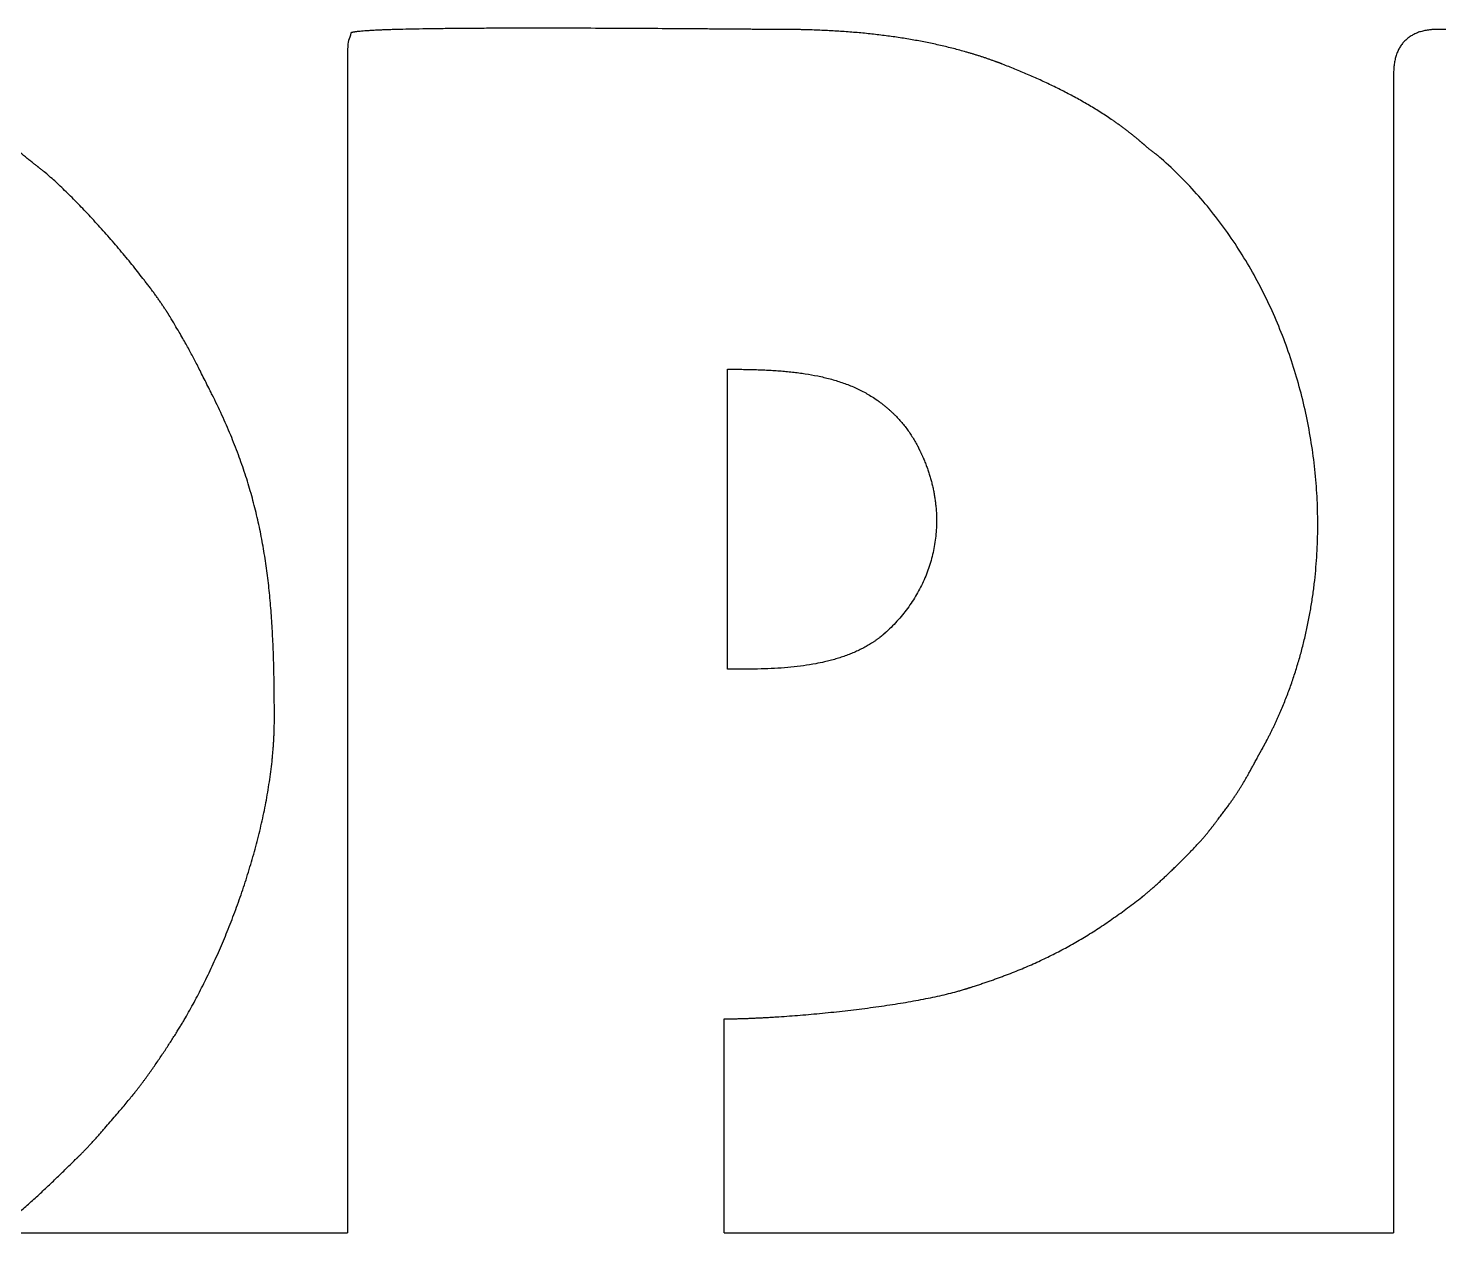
# Model space of a CAD drawing. Header units: millimetres. Extents: x -156 to 4, y -150 to -11.
# Drawn here: x -111.23 to -66.42, y -50.17 to -11.9 of the extents above; entities that cross this region are included whole.
import ezdxf

# ---------------------------------------------------------------- set-up
doc = ezdxf.new("R2010")
doc.units = ezdxf.units.MM
doc.layers.get('0').update_dxf_attribs({"linetype": 'CONTINUOUS'})

msp = doc.modelspace()

# ---------------------------------------------------------------- linework, layer by layer
for p, q in [((-101.085, -12.572), (-101.085, -50.167)), ((-67.853, -13.313), (-67.853, -50.167)), ((-89.02, -32.257), (-89.02, -22.732)), ((-88.279, -32.257), (-89.02, -32.257)), ((-89.126, -50.167), (-89.126, -43.369)), ((-112.3, -50.167), (-101.085, -50.167)), ((-89.126, -50.167), (-67.853, -50.167))]:
    msp.add_line(p, q)
msp.add_open_spline([(-100.979, -12.043), (-101.034, -12.28), (-101.085, -12.286), (-101.085, -12.572)], degree=3)
for points, knots in [([(-80.28, -13.04), (-80.28, -13.04), (-80.28, -13.04), (-80.28, -13.04), (-80.28, -13.04), (-80.281, -13.04), (-80.281, -13.04), (-80.281, -13.04), (-80.281, -13.04), (-80.282, -13.039), (-80.282, -13.039), (-80.283, -13.039), (-80.284, -13.039), (-80.285, -13.038), (-80.286, -13.038), (-80.287, -13.037), (-80.289, -13.036), (-80.292, -13.035), (-80.295, -13.034), (-80.298, -13.033), (-80.301, -13.032), (-80.304, -13.031), (-80.309, -13.029), (-80.315, -13.027), (-80.321, -13.024), (-80.329, -13.021), (-80.339, -13.018), (-80.35, -13.013), (-80.362, -13.009), (-80.374, -13.004), (-80.385, -13), (-80.401, -12.994), (-80.42, -12.987), (-80.444, -12.978), (-80.468, -12.969), (-80.491, -12.961), (-80.523, -12.949), (-80.562, -12.935), (-80.609, -12.918), (-80.657, -12.901), (-80.705, -12.884), (-80.753, -12.868), (-80.801, -12.851), (-80.865, -12.83), (-80.945, -12.803), (-81.042, -12.772), (-81.14, -12.741), (-81.238, -12.711), (-81.337, -12.682), (-81.47, -12.643), (-81.637, -12.597), (-81.839, -12.543), (-82.044, -12.492), (-82.25, -12.443), (-82.459, -12.397), (-82.67, -12.353), (-82.883, -12.311), (-83.171, -12.259), (-83.536, -12.198), (-83.981, -12.136), (-84.357, -12.091), (-84.74, -12.051), (-85.051, -12.024), (-85.365, -12.001), (-85.603, -11.986), (-85.843, -11.973), (-86.085, -11.962), (-86.329, -11.953), (-86.534, -11.947), (-86.699, -11.943), (-86.824, -11.941), (-86.949, -11.939), (-87.053, -11.938), (-87.137, -11.938), (-87.2, -11.937), (-87.263, -11.937), (-87.312, -11.937), (-87.346, -11.937), (-87.375, -11.937), (-87.412, -11.937), (-87.459, -11.937), (-87.529, -11.937), (-87.625, -11.936), (-87.749, -11.935), (-87.886, -11.935), (-88.034, -11.934), (-88.194, -11.933), (-88.428, -11.931), (-88.747, -11.929), (-89.157, -11.926), (-89.601, -11.922), (-90.076, -11.919), (-90.578, -11.915), (-91.29, -11.911), (-92.22, -11.905), (-93.366, -11.9), (-94.53, -11.897), (-95.498, -11.897), (-96.258, -11.899), (-96.81, -11.901), (-97.343, -11.904), (-97.855, -11.909), (-98.342, -11.915), (-98.799, -11.922), (-99.224, -11.931), (-99.555, -11.939), (-99.801, -11.947), (-99.97, -11.953), (-100.128, -11.96), (-100.274, -11.967), (-100.408, -11.975), (-100.53, -11.983), (-100.639, -11.991), (-100.722, -11.999), (-100.781, -12.006), (-100.82, -12.01), (-100.855, -12.015), (-100.885, -12.02), (-100.909, -12.025), (-100.927, -12.028), (-100.944, -12.032), (-100.961, -12.037), (-100.973, -12.041), (-100.979, -12.043)], [0, 0, 0, 0, 0.000016, 0.000032, 0.000065, 0.00013, 0.000195, 0.00026, 0.00039, 0.00052, 0.00078, 0.00104, 0.0013, 0.00156, 0.00208, 0.0026, 0.00312, 0.00416, 0.005201, 0.006241, 0.007281, 0.008322, 0.010403, 0.012485, 0.014567, 0.01665, 0.020816, 0.024984, 0.029153, 0.033323, 0.037495, 0.041669, 0.05002, 0.058377, 0.06674, 0.07511, 0.083485, 0.100254, 0.117047, 0.133865, 0.150709, 0.167577, 0.184472, 0.201392, 0.23531, 0.269335, 0.303468, 0.337711, 0.372067, 0.406536, 0.475822, 0.545584, 0.615837, 0.686592, 0.757863, 0.82966, 0.901996, 0.974882, 1.122341, 1.272117, 1.424283, 1.501284, 1.657153, 1.736038, 1.815565, 1.895739, 1.976567, 2.058053, 2.140203, 2.181529, 2.223022, 2.264684, 2.306515, 2.327493, 2.348515, 2.369578, 2.390684, 2.397282, 2.404174, 2.41883, 2.434633, 2.451564, 2.48873, 2.530172, 2.575734, 2.625261, 2.678595, 2.735582, 2.859888, 2.99693, 3.14546, 3.30423, 3.471992, 3.647496, 4.016742, 4.401983, 4.793234, 5.180512, 5.369542, 5.553836, 5.732147, 5.903228, 6.065833, 6.218716, 6.360632, 6.490339, 6.550226, 6.606596, 6.659294, 6.708167, 6.753061, 6.793825, 6.830307, 6.86236, 6.876681, 6.889842, 6.901825, 6.912616, 6.919918, 6.926537, 6.930569, 6.937712, 6.943633, 6.943633, 6.943633, 6.943633]), ([(-43.406, -11.937), (-43.736, -11.937), (-44.679, -11.937), (-45.881, -11.937), (-47.334, -11.937), (-48.824, -11.937), (-50.751, -11.937), (-52.812, -11.937), (-54.941, -11.937), (-57.071, -11.937), (-58.814, -11.937), (-60.159, -11.937), (-61.109, -11.937), (-62.009, -11.937), (-62.85, -11.937), (-63.623, -11.937), (-64.32, -11.937), (-64.849, -11.937), (-65.229, -11.937), (-65.477, -11.937), (-65.701, -11.937), (-65.898, -11.937), (-66.067, -11.937), (-66.208, -11.937), (-66.32, -11.937), (-66.394, -11.937), (-66.437, -11.937), (-66.458, -11.937), (-66.47, -11.937), (-66.479, -11.937), (-66.487, -11.937), (-66.501, -11.937), (-66.518, -11.937), (-66.538, -11.938), (-66.565, -11.939), (-66.597, -11.94), (-66.637, -11.943), (-66.675, -11.946), (-66.725, -11.951), (-66.787, -11.959), (-66.859, -11.972), (-66.928, -11.988), (-66.996, -12.006), (-67.081, -12.034), (-67.183, -12.076), (-67.297, -12.138), (-67.401, -12.21), (-67.495, -12.293), (-67.578, -12.387), (-67.651, -12.49), (-67.713, -12.604), (-67.764, -12.727), (-67.804, -12.861), (-67.832, -13.003), (-67.849, -13.155), (-67.853, -13.259), (-67.853, -13.313)], [0, 0, 0, 0, 0.330453, 0.943013, 1.20165, 1.783699, 2.433341, 3.128045, 3.84528, 4.562514, 5.257218, 5.58908, 5.906861, 6.207742, 6.48891, 6.747546, 6.980835, 7.185961, 7.277082, 7.360106, 7.434681, 7.500455, 7.557076, 7.604191, 7.64145, 7.668498, 7.678084, 7.684986, 7.689159, 7.69056, 7.693967, 7.697363, 7.704121, 7.710834, 7.717503, 7.730712, 7.743749, 7.756619, 7.769325, 7.794264, 7.8186, 7.842371, 7.865616, 7.888377, 7.932616, 7.975494, 8.017441, 8.058919, 8.100407, 8.142385, 8.185321, 8.229653, 8.275786, 8.32408, 8.374857, 8.428393, 8.428393, 8.428393, 8.428393]), ([(-75.763, -15.614), (-75.763, -15.614), (-75.763, -15.614), (-75.764, -15.614), (-75.764, -15.613), (-75.764, -15.613), (-75.765, -15.613), (-75.765, -15.612), (-75.766, -15.611), (-75.767, -15.611), (-75.768, -15.609), (-75.769, -15.608), (-75.771, -15.607), (-75.773, -15.605), (-75.776, -15.603), (-75.779, -15.6), (-75.783, -15.596), (-75.788, -15.592), (-75.793, -15.588), (-75.798, -15.583), (-75.804, -15.577), (-75.813, -15.57), (-75.823, -15.561), (-75.833, -15.553), (-75.846, -15.541), (-75.862, -15.527), (-75.883, -15.509), (-75.903, -15.492), (-75.923, -15.475), (-75.943, -15.458), (-75.97, -15.435), (-76.004, -15.406), (-76.045, -15.372), (-76.086, -15.339), (-76.128, -15.305), (-76.184, -15.26), (-76.254, -15.205), (-76.339, -15.14), (-76.425, -15.075), (-76.512, -15.011), (-76.6, -14.947), (-76.689, -14.885), (-76.808, -14.802), (-76.959, -14.701), (-77.142, -14.582), (-77.329, -14.466), (-77.517, -14.352), (-77.708, -14.242), (-77.965, -14.098), (-78.29, -13.925), (-78.685, -13.728), (-79.083, -13.541), (-79.482, -13.364), (-79.881, -13.197), (-80.147, -13.091), (-80.28, -13.04)], [0, 0, 0, 0, 0.000069, 0.000137, 0.000275, 0.000412, 0.00055, 0.000825, 0.001099, 0.001649, 0.002199, 0.002749, 0.003299, 0.004398, 0.005498, 0.006598, 0.008799, 0.010999, 0.0132, 0.015402, 0.017604, 0.022008, 0.026415, 0.030823, 0.035233, 0.044057, 0.052888, 0.061724, 0.070568, 0.079417, 0.088273, 0.106003, 0.123758, 0.141538, 0.159342, 0.177169, 0.212896, 0.248715, 0.284623, 0.320618, 0.356697, 0.392857, 0.429093, 0.501779, 0.574725, 0.647895, 0.721252, 0.794755, 0.868363, 1.01571, 1.162918, 1.309585, 1.455285, 1.599575, 1.741993, 1.741993, 1.741993, 1.741993]), ([(-75.236, -16.039), (-75.236, -16.039), (-75.236, -16.039), (-75.236, -16.038), (-75.237, -16.038), (-75.237, -16.037), (-75.238, -16.037), (-75.239, -16.036), (-75.241, -16.034), (-75.243, -16.032), (-75.246, -16.03), (-75.249, -16.027), (-75.252, -16.024), (-75.257, -16.02), (-75.262, -16.016), (-75.269, -16.01), (-75.277, -16.003), (-75.287, -15.994), (-75.299, -15.984), (-75.315, -15.971), (-75.334, -15.955), (-75.356, -15.937), (-75.378, -15.92), (-75.398, -15.904), (-75.425, -15.884), (-75.457, -15.859), (-75.496, -15.83), (-75.535, -15.801), (-75.575, -15.771), (-75.617, -15.738), (-75.662, -15.701), (-75.712, -15.66), (-75.745, -15.63), (-75.763, -15.614)], [0, 0, 0, 0, 0.0000942, 0.0001883, 0.0003764, 0.0007522, 0.0011272, 0.0015016, 0.0022482, 0.0029921, 0.0044718, 0.0059407, 0.0073989, 0.0088466, 0.0117108, 0.0145343, 0.0173181, 0.0227704, 0.0280756, 0.0332413, 0.0431856, 0.0526655, 0.0617427, 0.0704789, 0.0789355, 0.0952537, 0.1111842, 0.1272116, 0.1438209, 0.1614998, 0.1807399, 0.2020361, 0.2258865, 0.2258865, 0.2258865, 0.2258865]), ([(-110.881, -16.336), (-110.882, -16.335), (-110.883, -16.334), (-110.886, -16.332), (-110.891, -16.328), (-110.897, -16.323), (-110.905, -16.317), (-110.916, -16.309), (-110.929, -16.298), (-110.95, -16.282), (-110.976, -16.262), (-111.007, -16.238), (-111.037, -16.214), (-111.077, -16.183), (-111.125, -16.145), (-111.182, -16.099), (-111.258, -16.039), (-111.353, -15.962), (-111.468, -15.868), (-111.546, -15.804), (-111.586, -15.771)], [0, 0, 0, 0, 0.0008637, 0.0017264, 0.0034485, 0.0068797, 0.0102939, 0.0136915, 0.0204382, 0.0271225, 0.040315, 0.0532909, 0.0660722, 0.0786808, 0.1034681, 0.1278286, 0.1519382, 0.2001076, 0.2493832, 0.3011711, 0.3011711, 0.3011711, 0.3011711]), ([(-72.013, -34.765), (-72.013, -34.765), (-72.013, -34.765), (-72.013, -34.765), (-72.013, -34.764), (-72.013, -34.764), (-72.013, -34.764), (-72.012, -34.764), (-72.012, -34.764), (-72.012, -34.763), (-72.012, -34.763), (-72.011, -34.762), (-72.011, -34.761), (-72.01, -34.76), (-72.01, -34.759), (-72.009, -34.757), (-72.008, -34.756), (-72.007, -34.753), (-72.005, -34.75), (-72.003, -34.747), (-72.002, -34.744), (-72, -34.741), (-71.997, -34.736), (-71.994, -34.73), (-71.991, -34.724), (-71.986, -34.717), (-71.981, -34.707), (-71.975, -34.695), (-71.969, -34.684), (-71.962, -34.672), (-71.956, -34.66), (-71.948, -34.645), (-71.937, -34.626), (-71.925, -34.602), (-71.913, -34.579), (-71.9, -34.556), (-71.884, -34.525), (-71.864, -34.486), (-71.839, -34.439), (-71.815, -34.392), (-71.792, -34.345), (-71.768, -34.298), (-71.744, -34.251), (-71.713, -34.188), (-71.675, -34.109), (-71.63, -34.013), (-71.585, -33.918), (-71.542, -33.822), (-71.499, -33.726), (-71.443, -33.597), (-71.374, -33.435), (-71.295, -33.24), (-71.219, -33.043), (-71.145, -32.845), (-71.075, -32.646), (-71.008, -32.446), (-70.944, -32.244), (-70.862, -31.975), (-70.767, -31.635), (-70.665, -31.224), (-70.574, -30.809), (-70.495, -30.392), (-70.428, -29.972), (-70.372, -29.55), (-70.328, -29.126), (-70.295, -28.701), (-70.266, -28.131), (-70.258, -27.418), (-70.293, -26.561), (-70.373, -25.707), (-70.496, -24.858), (-70.662, -24.016), (-70.872, -23.184), (-71.123, -22.365), (-71.417, -21.562), (-71.753, -20.777), (-72.129, -20.014), (-72.547, -19.274), (-73.004, -18.561), (-73.502, -17.878), (-74.039, -17.227), (-74.615, -16.61), (-75.025, -16.225), (-75.236, -16.039)], [0, 0, 0, 0, 0.000017, 0.000034, 0.000068, 0.000137, 0.000206, 0.000274, 0.000412, 0.000549, 0.000824, 0.001098, 0.001373, 0.001648, 0.002197, 0.002747, 0.003296, 0.004395, 0.005493, 0.006592, 0.007691, 0.008789, 0.010987, 0.013184, 0.015381, 0.017579, 0.021973, 0.026368, 0.030762, 0.035156, 0.03955, 0.043944, 0.052732, 0.06152, 0.070307, 0.079094, 0.08788, 0.105453, 0.123024, 0.140595, 0.158165, 0.175734, 0.193302, 0.21087, 0.246005, 0.281139, 0.316273, 0.351407, 0.386542, 0.42168, 0.491961, 0.562257, 0.632572, 0.702909, 0.773272, 0.843665, 0.914089, 0.984548, 1.125576, 1.266767, 1.40813, 1.549673, 1.691396, 1.833299, 1.975377, 2.117622, 2.260024, 2.545222, 2.830869, 3.116816, 3.402897, 3.688939, 3.974771, 4.260233, 4.545183, 4.829508, 5.113133, 5.396027, 5.67822, 5.959802, 6.240944, 6.5219, 6.803016, 6.803016, 6.803016, 6.803016]), ([(-106.726, -21.07), (-106.726, -21.07), (-106.726, -21.07), (-106.726, -21.07), (-106.726, -21.07), (-106.726, -21.069), (-106.727, -21.069), (-106.727, -21.068), (-106.728, -21.067), (-106.729, -21.065), (-106.73, -21.063), (-106.732, -21.06), (-106.734, -21.058), (-106.736, -21.054), (-106.738, -21.05), (-106.742, -21.044), (-106.745, -21.039), (-106.748, -21.034), (-106.752, -21.027), (-106.758, -21.018), (-106.764, -21.008), (-106.771, -20.997), (-106.78, -20.983), (-106.791, -20.965), (-106.805, -20.943), (-106.819, -20.921), (-106.833, -20.899), (-106.847, -20.877), (-106.866, -20.847), (-106.891, -20.809), (-106.922, -20.763), (-106.953, -20.716), (-106.985, -20.669), (-107.029, -20.605), (-107.085, -20.524), (-107.156, -20.424), (-107.229, -20.323), (-107.304, -20.22), (-107.382, -20.115), (-107.462, -20.009), (-107.573, -19.864), (-107.716, -19.681), (-107.894, -19.458), (-108.078, -19.233), (-108.266, -19.007), (-108.459, -18.78), (-108.655, -18.554), (-108.853, -18.33), (-109.052, -18.109), (-109.251, -17.893), (-109.449, -17.682), (-109.645, -17.478), (-109.838, -17.282), (-110.027, -17.095), (-110.211, -16.919), (-110.389, -16.753), (-110.559, -16.601), (-110.698, -16.483), (-110.804, -16.396), (-110.856, -16.356), (-110.881, -16.336)], [0, 0, 0, 0, 0.000063, 0.000126, 0.000252, 0.000504, 0.000756, 0.001008, 0.001513, 0.002018, 0.003029, 0.004041, 0.005055, 0.006071, 0.008106, 0.010147, 0.012193, 0.014245, 0.016303, 0.020436, 0.02459, 0.028768, 0.032967, 0.041432, 0.049985, 0.058624, 0.067349, 0.076158, 0.085052, 0.103087, 0.121446, 0.140122, 0.159107, 0.178394, 0.217843, 0.258408, 0.300027, 0.342639, 0.38618, 0.43059, 0.475805, 0.5684, 0.663461, 0.760483, 0.858958, 0.958381, 1.058243, 1.158035, 1.25725, 1.35538, 1.45192, 1.546363, 1.638205, 1.726947, 1.812088, 1.893137, 1.969606, 2.041016, 2.074679, 2.106906, 2.106906, 2.106906, 2.106906]), ([(-105.389, -23.543), (-105.4, -23.52), (-105.446, -23.43), (-105.531, -23.26), (-105.639, -23.043), (-105.747, -22.829), (-105.845, -22.634), (-105.938, -22.453), (-106.029, -22.28), (-106.122, -22.108), (-106.219, -21.932), (-106.326, -21.745), (-106.445, -21.541), (-106.579, -21.314), (-106.675, -21.155), (-106.726, -21.07)], [0, 0, 0, 0, 0.0264548, 0.1008104, 0.189636, 0.2688309, 0.3407497, 0.4077488, 0.4721873, 0.5364277, 0.6028353, 0.673777, 0.7516188, 0.8387258, 0.9374606, 0.9374606, 0.9374606, 0.9374606]), ([(-89.02, -22.732), (-89.02, -22.732), (-89.019, -22.732), (-89.019, -22.732), (-89.018, -22.732), (-89.017, -22.732), (-89.015, -22.732), (-89.013, -22.732), (-89.01, -22.732), (-89.006, -22.732), (-89.001, -22.732), (-88.994, -22.732), (-88.988, -22.732), (-88.979, -22.732), (-88.969, -22.732), (-88.956, -22.732), (-88.939, -22.732), (-88.918, -22.732), (-88.892, -22.732), (-88.866, -22.732), (-88.841, -22.732), (-88.807, -22.732), (-88.764, -22.733), (-88.712, -22.733), (-88.661, -22.733), (-88.592, -22.734), (-88.506, -22.735), (-88.403, -22.737), (-88.299, -22.739), (-88.195, -22.741), (-88.092, -22.744), (-87.953, -22.749), (-87.78, -22.756), (-87.573, -22.767), (-87.366, -22.781), (-87.16, -22.798), (-86.954, -22.819), (-86.75, -22.844), (-86.481, -22.883), (-86.15, -22.942), (-85.76, -23.033), (-85.381, -23.148), (-85.076, -23.265), (-84.841, -23.373), (-84.669, -23.461), (-84.501, -23.556), (-84.393, -23.625), (-84.34, -23.661)], [0, 0, 0, 0, 0.000133, 0.000265, 0.000531, 0.001062, 0.001593, 0.002124, 0.003187, 0.004249, 0.006374, 0.0085, 0.010626, 0.012753, 0.017008, 0.021264, 0.025522, 0.034044, 0.042572, 0.051107, 0.059648, 0.068196, 0.085309, 0.102445, 0.119603, 0.136781, 0.171192, 0.205668, 0.240198, 0.274771, 0.309378, 0.344007, 0.413296, 0.482559, 0.551726, 0.620728, 0.689503, 0.757994, 0.826151, 0.961299, 1.094729, 1.226395, 1.356457, 1.421019, 1.485359, 1.549571, 1.613773, 1.613773, 1.613773, 1.613773]), ([(-107.939, -45.828), (-107.939, -45.828), (-107.939, -45.828), (-107.939, -45.828), (-107.939, -45.828), (-107.939, -45.827), (-107.938, -45.827), (-107.938, -45.826), (-107.937, -45.826), (-107.936, -45.824), (-107.935, -45.823), (-107.934, -45.821), (-107.932, -45.819), (-107.93, -45.817), (-107.928, -45.814), (-107.925, -45.811), (-107.921, -45.806), (-107.916, -45.8), (-107.91, -45.793), (-107.905, -45.786), (-107.899, -45.778), (-107.891, -45.769), (-107.881, -45.757), (-107.869, -45.742), (-107.857, -45.727), (-107.841, -45.707), (-107.821, -45.681), (-107.797, -45.65), (-107.772, -45.619), (-107.748, -45.586), (-107.723, -45.554), (-107.689, -45.51), (-107.646, -45.453), (-107.595, -45.384), (-107.543, -45.314), (-107.49, -45.242), (-107.438, -45.169), (-107.385, -45.095), (-107.314, -44.995), (-107.225, -44.869), (-107.119, -44.716), (-107.015, -44.562), (-106.913, -44.41), (-106.813, -44.259), (-106.717, -44.112), (-106.625, -43.969), (-106.539, -43.832), (-106.47, -43.722), (-106.418, -43.637), (-106.382, -43.577), (-106.346, -43.518), (-106.3, -43.44), (-106.217, -43.3), (-106.101, -43.095), (-105.962, -42.844), (-105.825, -42.585), (-105.688, -42.318), (-105.507, -41.951), (-105.285, -41.478), (-105.029, -40.891), (-104.784, -40.286), (-104.552, -39.664), (-104.335, -39.029), (-104.136, -38.384), (-103.956, -37.732), (-103.824, -37.185), (-103.731, -36.747), (-103.667, -36.418), (-103.609, -36.091), (-103.558, -35.764), (-103.515, -35.438), (-103.484, -35.168), (-103.464, -34.953), (-103.451, -34.793), (-103.439, -34.633), (-103.43, -34.474), (-103.424, -34.341), (-103.42, -34.236), (-103.417, -34.157), (-103.415, -34.079), (-103.414, -34.013), (-103.414, -33.961), (-103.413, -33.922), (-103.413, -33.89), (-103.413, -33.864), (-103.413, -33.843), (-103.413, -33.821), (-103.413, -33.79), (-103.413, -33.752), (-103.413, -33.706), (-103.413, -33.644), (-103.413, -33.568), (-103.414, -33.476), (-103.414, -33.385), (-103.415, -33.264), (-103.416, -33.114), (-103.418, -32.935), (-103.42, -32.757), (-103.423, -32.581), (-103.427, -32.349), (-103.434, -32.062), (-103.445, -31.721), (-103.459, -31.384), (-103.475, -31.052), (-103.495, -30.724), (-103.526, -30.293), (-103.574, -29.762), (-103.648, -29.133), (-103.741, -28.511), (-103.855, -27.896), (-103.991, -27.283), (-104.152, -26.671), (-104.339, -26.057), (-104.555, -25.439), (-104.8, -24.814), (-105.078, -24.179), (-105.281, -23.757), (-105.389, -23.543)], [0, 0, 0, 0, 0.000047, 0.000094, 0.000188, 0.000376, 0.000564, 0.000752, 0.001129, 0.001505, 0.002259, 0.003014, 0.00377, 0.004526, 0.006042, 0.007561, 0.009084, 0.012139, 0.015208, 0.018291, 0.021387, 0.024496, 0.030755, 0.037065, 0.043426, 0.049837, 0.062806, 0.075965, 0.089306, 0.102822, 0.116506, 0.130351, 0.158494, 0.187192, 0.216388, 0.246022, 0.276037, 0.306373, 0.336972, 0.398724, 0.460821, 0.522792, 0.584165, 0.644468, 0.703228, 0.759972, 0.814228, 0.865524, 0.889914, 0.913387, 0.93597, 0.958705, 1.004625, 1.098199, 1.193977, 1.291825, 1.391607, 1.493189, 1.701203, 1.914793, 2.132881, 2.354404, 2.578315, 2.803589, 3.029229, 3.254275, 3.366292, 3.47782, 3.588756, 3.698997, 3.808446, 3.917014, 3.970941, 4.024616, 4.07803, 4.131172, 4.184036, 4.21036, 4.236612, 4.26279, 4.288894, 4.301917, 4.314922, 4.327907, 4.334392, 4.340873, 4.348614, 4.356346, 4.371786, 4.387192, 4.402565, 4.433212, 4.463729, 4.494118, 4.524379, 4.584529, 4.644191, 4.70338, 4.762109, 4.820393, 4.93568, 5.049355, 5.161532, 5.272331, 5.38187, 5.490275, 5.704179, 5.915091, 6.124109, 6.332381, 6.541108, 6.751539, 6.964961, 7.18269, 7.406066, 7.636435, 7.875145, 7.875145, 7.875145, 7.875145]), ([(-84.34, -23.661), (-84.34, -23.661), (-84.34, -23.661), (-84.339, -23.661), (-84.339, -23.662), (-84.339, -23.662), (-84.338, -23.662), (-84.337, -23.663), (-84.336, -23.663), (-84.335, -23.664), (-84.333, -23.666), (-84.331, -23.667), (-84.328, -23.669), (-84.325, -23.671), (-84.322, -23.673), (-84.317, -23.676), (-84.311, -23.681), (-84.304, -23.686), (-84.295, -23.692), (-84.286, -23.698), (-84.277, -23.704), (-84.265, -23.713), (-84.25, -23.723), (-84.233, -23.735), (-84.215, -23.748), (-84.192, -23.765), (-84.163, -23.786), (-84.128, -23.812), (-84.094, -23.838), (-84.061, -23.865), (-84.027, -23.892), (-83.983, -23.928), (-83.929, -23.973), (-83.865, -24.029), (-83.802, -24.087), (-83.741, -24.145), (-83.661, -24.224), (-83.565, -24.327), (-83.454, -24.454), (-83.349, -24.586), (-83.249, -24.723), (-83.155, -24.865), (-83.066, -25.012), (-83.011, -25.112), (-82.984, -25.163)], [0, 0, 0, 0, 0.0000568, 0.0001136, 0.0002272, 0.0004544, 0.0006815, 0.0009087, 0.001363, 0.0018173, 0.0027257, 0.0036339, 0.0045421, 0.00545, 0.0072655, 0.0090805, 0.0108948, 0.0145218, 0.0181465, 0.0217689, 0.025389, 0.029007, 0.0362362, 0.0434569, 0.050669, 0.0578728, 0.0722562, 0.0866085, 0.100931, 0.1152252, 0.1294924, 0.1437343, 0.1721471, 0.200476, 0.228733, 0.2569304, 0.2850807, 0.3412879, 0.3974605, 0.453704, 0.5101246, 0.5668298, 0.623927, 0.6815234, 0.6815234, 0.6815234, 0.6815234]), ([(-82.984, -25.163), (-82.984, -25.163), (-82.984, -25.163), (-82.984, -25.163), (-82.984, -25.163), (-82.984, -25.164), (-82.984, -25.164), (-82.983, -25.164), (-82.983, -25.165), (-82.983, -25.165), (-82.982, -25.166), (-82.982, -25.167), (-82.981, -25.168), (-82.981, -25.17), (-82.98, -25.172), (-82.978, -25.174), (-82.977, -25.176), (-82.976, -25.178), (-82.975, -25.181), (-82.973, -25.185), (-82.971, -25.189), (-82.968, -25.193), (-82.965, -25.199), (-82.962, -25.206), (-82.957, -25.215), (-82.953, -25.223), (-82.949, -25.232), (-82.944, -25.241), (-82.938, -25.252), (-82.931, -25.266), (-82.923, -25.284), (-82.914, -25.301), (-82.906, -25.318), (-82.895, -25.341), (-82.881, -25.37), (-82.865, -25.404), (-82.849, -25.439), (-82.833, -25.473), (-82.818, -25.508), (-82.802, -25.543), (-82.783, -25.589), (-82.759, -25.646), (-82.731, -25.715), (-82.704, -25.785), (-82.678, -25.854), (-82.654, -25.923), (-82.623, -26.015), (-82.586, -26.13), (-82.546, -26.268), (-82.511, -26.406), (-82.48, -26.544), (-82.453, -26.682), (-82.43, -26.819), (-82.411, -26.956), (-82.391, -27.138), (-82.376, -27.364), (-82.373, -27.634), (-82.386, -27.901), (-82.414, -28.165), (-82.457, -28.425), (-82.514, -28.681), (-82.585, -28.933), (-82.671, -29.181), (-82.77, -29.423), (-82.882, -29.659), (-83.008, -29.889), (-83.146, -30.113), (-83.296, -30.33), (-83.459, -30.54), (-83.634, -30.742), (-83.82, -30.936), (-83.951, -31.06), (-84.019, -31.12)], [0, 0, 0, 0, 0.000025, 0.000051, 0.000101, 0.000202, 0.000304, 0.000405, 0.000607, 0.00081, 0.001215, 0.001619, 0.002024, 0.002429, 0.003238, 0.004047, 0.004856, 0.005665, 0.006474, 0.008091, 0.009707, 0.011323, 0.012938, 0.016167, 0.019393, 0.022617, 0.025838, 0.029057, 0.032274, 0.038701, 0.045118, 0.051526, 0.057925, 0.064315, 0.077067, 0.089783, 0.102464, 0.115109, 0.127719, 0.140296, 0.152838, 0.177821, 0.202674, 0.227398, 0.251998, 0.276475, 0.300834, 0.349206, 0.397139, 0.444657, 0.491785, 0.538544, 0.584958, 0.631049, 0.676839, 0.767592, 0.857391, 0.946395, 1.034752, 1.122604, 1.210085, 1.29732, 1.384426, 1.471515, 1.558691, 1.646051, 1.73369, 1.821694, 1.910148, 1.999135, 2.088732, 2.179018, 2.179018, 2.179018, 2.179018]), ([(-84.019, -31.12), (-84.019, -31.12), (-84.019, -31.12), (-84.019, -31.12), (-84.019, -31.12), (-84.019, -31.12), (-84.02, -31.12), (-84.02, -31.12), (-84.02, -31.121), (-84.021, -31.121), (-84.022, -31.122), (-84.023, -31.123), (-84.023, -31.124), (-84.025, -31.125), (-84.026, -31.126), (-84.028, -31.128), (-84.031, -31.13), (-84.034, -31.133), (-84.038, -31.136), (-84.041, -31.139), (-84.045, -31.143), (-84.05, -31.147), (-84.056, -31.153), (-84.064, -31.159), (-84.072, -31.166), (-84.079, -31.172), (-84.087, -31.178), (-84.097, -31.187), (-84.11, -31.198), (-84.126, -31.21), (-84.141, -31.223), (-84.157, -31.236), (-84.178, -31.252), (-84.204, -31.273), (-84.237, -31.297), (-84.269, -31.321), (-84.302, -31.344), (-84.336, -31.368), (-84.369, -31.39), (-84.415, -31.42), (-84.472, -31.457), (-84.543, -31.5), (-84.615, -31.541), (-84.688, -31.581), (-84.763, -31.619), (-84.864, -31.669), (-84.994, -31.728), (-85.155, -31.794), (-85.32, -31.855), (-85.49, -31.911), (-85.665, -31.962), (-85.813, -32.001), (-85.996, -32.044), (-86.248, -32.097), (-86.604, -32.155), (-87.004, -32.202), (-87.419, -32.234), (-87.845, -32.253), (-88.133, -32.257), (-88.279, -32.257)], [0, 0, 0, 0, 0.000026, 0.000052, 0.000104, 0.000208, 0.000312, 0.000416, 0.000624, 0.000833, 0.001249, 0.001665, 0.002082, 0.002498, 0.003331, 0.004164, 0.004996, 0.006662, 0.008328, 0.009995, 0.011661, 0.013328, 0.016662, 0.019997, 0.023333, 0.026671, 0.030009, 0.033348, 0.04003, 0.046717, 0.053408, 0.060105, 0.066807, 0.080229, 0.093675, 0.107147, 0.120648, 0.134179, 0.147741, 0.161337, 0.188634, 0.216082, 0.243693, 0.271479, 0.299447, 0.327609, 0.38454, 0.442336, 0.501046, 0.560709, 0.621356, 0.68301, 0.71422, 0.809389, 0.939884, 1.074455, 1.212977, 1.355265, 1.501086, 1.501086, 1.501086, 1.501086]), ([(-73.717, -37.4), (-73.717, -37.4), (-73.717, -37.399), (-73.716, -37.398), (-73.715, -37.397), (-73.713, -37.395), (-73.711, -37.392), (-73.708, -37.389), (-73.705, -37.385), (-73.7, -37.378), (-73.694, -37.369), (-73.686, -37.359), (-73.678, -37.35), (-73.668, -37.336), (-73.655, -37.32), (-73.64, -37.301), (-73.62, -37.275), (-73.596, -37.244), (-73.567, -37.206), (-73.539, -37.17), (-73.512, -37.134), (-73.476, -37.088), (-73.433, -37.032), (-73.383, -36.966), (-73.335, -36.903), (-73.275, -36.824), (-73.205, -36.73), (-73.125, -36.622), (-73.052, -36.521), (-72.984, -36.425), (-72.921, -36.334), (-72.861, -36.246), (-72.805, -36.16), (-72.751, -36.076), (-72.699, -35.991), (-72.629, -35.876), (-72.56, -35.757), (-72.49, -35.633), (-72.434, -35.533), (-72.375, -35.426), (-72.313, -35.312), (-72.246, -35.19), (-72.146, -35.006), (-72.067, -34.863), (-72.013, -34.765)], [0, 0, 0, 0, 0.000268, 0.000536, 0.001072, 0.002143, 0.003213, 0.004281, 0.006414, 0.008541, 0.012779, 0.016995, 0.02119, 0.025363, 0.033646, 0.041844, 0.04996, 0.065943, 0.081602, 0.096945, 0.111977, 0.126707, 0.155285, 0.182733, 0.209107, 0.234461, 0.282331, 0.326786, 0.368267, 0.407217, 0.444079, 0.4793, 0.513322, 0.546593, 0.579556, 0.612656, 0.681037, 0.717202, 0.755268, 0.795675, 0.838859, 0.885258, 0.935309, 1.048114, 1.048114, 1.048114, 1.048114]), ([(-75.85, -39.5), (-75.85, -39.5), (-75.85, -39.5), (-75.85, -39.5), (-75.85, -39.499), (-75.849, -39.499), (-75.849, -39.499), (-75.848, -39.498), (-75.847, -39.497), (-75.846, -39.496), (-75.844, -39.495), (-75.842, -39.493), (-75.84, -39.492), (-75.837, -39.489), (-75.833, -39.487), (-75.829, -39.483), (-75.823, -39.479), (-75.816, -39.473), (-75.807, -39.466), (-75.798, -39.458), (-75.789, -39.451), (-75.776, -39.441), (-75.761, -39.428), (-75.742, -39.413), (-75.722, -39.397), (-75.696, -39.375), (-75.662, -39.346), (-75.62, -39.31), (-75.577, -39.273), (-75.533, -39.235), (-75.488, -39.195), (-75.426, -39.14), (-75.346, -39.068), (-75.248, -38.979), (-75.148, -38.886), (-75.046, -38.79), (-74.943, -38.692), (-74.839, -38.592), (-74.701, -38.457), (-74.532, -38.289), (-74.366, -38.121), (-74.239, -37.989), (-74.149, -37.893), (-74.063, -37.801), (-73.982, -37.712), (-73.906, -37.627), (-73.837, -37.547), (-73.774, -37.472), (-73.735, -37.423), (-73.717, -37.4)], [0, 0, 0, 0, 0.0000556, 0.0001112, 0.0002225, 0.0004452, 0.0006682, 0.0008913, 0.0013382, 0.0017859, 0.0026837, 0.0035847, 0.004489, 0.0053964, 0.0072209, 0.0090581, 0.010908, 0.0146455, 0.0184327, 0.0222693, 0.0261546, 0.0300882, 0.038098, 0.0462943, 0.0546728, 0.0632294, 0.080859, 0.0991487, 0.1180637, 0.1375692, 0.1576304, 0.1782122, 0.2207979, 0.265046, 0.3106756, 0.3574055, 0.4049543, 0.4530405, 0.5013824, 0.5977066, 0.691676, 0.7370751, 0.7810429, 0.8232997, 0.8635663, 0.901565, 0.9370196, 0.9696568, 0.9992072, 0.9992072, 0.9992072, 0.9992072]), ([(-81.492, -42.431), (-81.492, -42.431), (-81.491, -42.431), (-81.491, -42.431), (-81.49, -42.43), (-81.489, -42.43), (-81.488, -42.43), (-81.487, -42.429), (-81.485, -42.429), (-81.482, -42.428), (-81.478, -42.427), (-81.474, -42.425), (-81.469, -42.424), (-81.463, -42.422), (-81.456, -42.42), (-81.447, -42.417), (-81.435, -42.413), (-81.42, -42.409), (-81.403, -42.403), (-81.385, -42.398), (-81.367, -42.392), (-81.344, -42.385), (-81.314, -42.375), (-81.279, -42.364), (-81.244, -42.353), (-81.198, -42.338), (-81.14, -42.319), (-81.071, -42.297), (-81.003, -42.274), (-80.935, -42.252), (-80.867, -42.229), (-80.778, -42.199), (-80.667, -42.16), (-80.536, -42.114), (-80.407, -42.067), (-80.278, -42.02), (-80.11, -41.957), (-79.904, -41.877), (-79.66, -41.777), (-79.421, -41.676), (-79.186, -41.571), (-78.955, -41.463), (-78.727, -41.352), (-78.502, -41.238), (-78.28, -41.12), (-77.985, -40.956), (-77.618, -40.741), (-77.181, -40.463), (-76.742, -40.164), (-76.297, -39.843), (-76, -39.617), (-75.85, -39.5)], [0, 0, 0, 0, 0.000097, 0.000195, 0.00039, 0.000781, 0.001171, 0.001561, 0.002341, 0.003121, 0.004681, 0.006241, 0.007799, 0.009357, 0.012472, 0.015583, 0.018693, 0.024904, 0.031106, 0.037299, 0.043482, 0.049655, 0.061973, 0.074254, 0.086498, 0.098705, 0.12301, 0.147174, 0.171198, 0.195086, 0.21884, 0.242465, 0.289335, 0.335721, 0.381648, 0.427139, 0.472221, 0.561251, 0.64894, 0.73549, 0.821104, 0.905987, 0.990346, 1.074386, 1.158315, 1.24234, 1.411498, 1.583511, 1.76, 1.942563, 2.132763, 2.132763, 2.132763, 2.132763]), ([(-89.126, -43.369), (-89.125, -43.369), (-89.125, -43.369), (-89.125, -43.369), (-89.124, -43.369), (-89.124, -43.369), (-89.123, -43.369), (-89.122, -43.369), (-89.12, -43.369), (-89.117, -43.369), (-89.114, -43.369), (-89.111, -43.369), (-89.107, -43.369), (-89.102, -43.369), (-89.096, -43.369), (-89.088, -43.369), (-89.078, -43.369), (-89.065, -43.369), (-89.05, -43.369), (-89.035, -43.369), (-89.019, -43.369), (-88.999, -43.369), (-88.973, -43.369), (-88.941, -43.368), (-88.91, -43.368), (-88.867, -43.367), (-88.812, -43.367), (-88.746, -43.365), (-88.679, -43.364), (-88.61, -43.362), (-88.541, -43.36), (-88.446, -43.357), (-88.325, -43.353), (-88.177, -43.346), (-88.025, -43.339), (-87.87, -43.332), (-87.712, -43.323), (-87.551, -43.313), (-87.331, -43.299), (-87.049, -43.279), (-86.706, -43.253), (-86.356, -43.223), (-86.001, -43.189), (-85.643, -43.153), (-85.283, -43.114), (-84.924, -43.071), (-84.567, -43.026), (-84.214, -42.978), (-83.866, -42.928), (-83.526, -42.874), (-83.194, -42.818), (-82.874, -42.76), (-82.567, -42.699), (-82.273, -42.636), (-81.996, -42.571), (-81.777, -42.514), (-81.611, -42.467), (-81.531, -42.443), (-81.492, -42.431)], [0, 0, 0, 0, 0.000077, 0.000155, 0.00031, 0.00062, 0.00093, 0.00124, 0.001861, 0.002482, 0.003725, 0.00497, 0.006217, 0.007466, 0.009968, 0.012477, 0.014992, 0.020043, 0.02512, 0.030223, 0.035353, 0.040509, 0.050898, 0.061389, 0.071982, 0.082675, 0.104358, 0.126428, 0.148877, 0.171696, 0.194875, 0.218407, 0.26649, 0.315873, 0.366483, 0.418249, 0.471098, 0.524958, 0.579757, 0.691881, 0.806892, 0.92421, 1.043256, 1.163452, 1.28422, 1.404982, 1.525161, 1.644184, 1.761476, 1.876466, 1.988587, 2.097273, 2.201965, 2.30211, 2.397164, 2.486594, 2.52904, 2.569889, 2.569889, 2.569889, 2.569889]), ([(-109.737, -47.84), (-109.737, -47.84), (-109.737, -47.84), (-109.737, -47.84), (-109.737, -47.84), (-109.737, -47.839), (-109.736, -47.839), (-109.736, -47.839), (-109.735, -47.838), (-109.734, -47.837), (-109.733, -47.836), (-109.731, -47.834), (-109.729, -47.833), (-109.727, -47.831), (-109.724, -47.829), (-109.721, -47.826), (-109.717, -47.822), (-109.711, -47.817), (-109.704, -47.81), (-109.697, -47.804), (-109.69, -47.798), (-109.681, -47.789), (-109.669, -47.777), (-109.654, -47.764), (-109.639, -47.749), (-109.624, -47.734), (-109.608, -47.719), (-109.587, -47.698), (-109.559, -47.671), (-109.525, -47.636), (-109.49, -47.601), (-109.455, -47.564), (-109.405, -47.512), (-109.341, -47.444), (-109.262, -47.359), (-109.181, -47.271), (-109.098, -47.179), (-109.013, -47.084), (-108.928, -46.988), (-108.813, -46.857), (-108.67, -46.694), (-108.503, -46.499), (-108.343, -46.311), (-108.194, -46.135), (-108.061, -45.976), (-107.978, -45.875), (-107.939, -45.828)], [0, 0, 0, 0, 0.0000445, 0.000089, 0.0001781, 0.0003564, 0.0005349, 0.0007136, 0.0010716, 0.0014305, 0.0021504, 0.0028735, 0.0035998, 0.0043292, 0.0057973, 0.0072778, 0.0087707, 0.0117935, 0.014865, 0.0179848, 0.0211526, 0.0243677, 0.0309383, 0.0376928, 0.0446275, 0.0517386, 0.059022, 0.0664741, 0.0818684, 0.0978903, 0.1145083, 0.1316907, 0.149406, 0.1863076, 0.2249578, 0.2651006, 0.306479, 0.3488359, 0.3919135, 0.435454, 0.5228909, 0.60908, 0.6919529, 0.7694399, 0.8394706, 0.8999742, 0.8999742, 0.8999742, 0.8999742]), ([(-112.3, -50.167), (-112.283, -50.153), (-112.207, -50.092), (-112.073, -49.984), (-111.9, -49.841), (-111.671, -49.648), (-111.388, -49.403), (-111.053, -49.103), (-110.722, -48.796), (-110.393, -48.484), (-110.064, -48.165), (-109.846, -47.949), (-109.737, -47.84)], [0.666483, 0.666483, 0.666483, 0.666483, 0.688637, 0.763651, 0.838542, 0.913356, 1.062933, 1.212736, 1.363107, 1.514374, 1.666858, 1.820866, 1.820866, 1.820866, 1.820866])]:
    msp.add_open_spline(points, degree=3, knots=knots)

doc.saveas('drawing.dxf')
